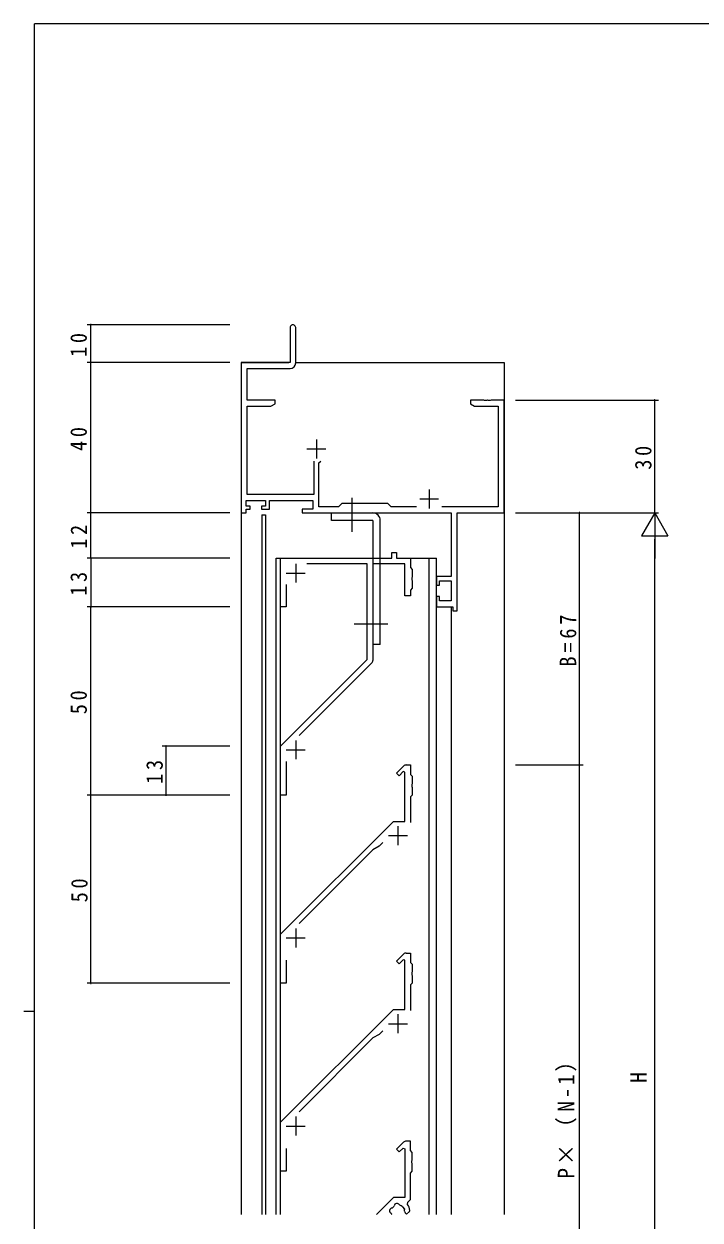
# Model space of a CAD drawing. Units: millimetres on the paper. Extents: x -420 to 373, y -297 to 267.
# Drawn here: x -420.5 to -240.6, y -53.6 to 264.4 of the extents above; entities that cross this region are included whole.
import ezdxf
from ezdxf.enums import TextEntityAlignment as Align

# ---------------------------------------------------------------- set-up
doc = ezdxf.new("R2010")
doc.units = ezdxf.units.MM
doc.linetypes.add('CHAIN2', pattern=[12, 9, -1, 1, -1])
for name, color, linetype, lineweight in [('0-1_YKK_ZWAK', 7, 'Continuous', 9), ('0-3_YKK_11', 7, 'Continuous', 9), ('0-4_YKK_12', 2, 'Continuous', 9), ('0-5_YKK_D', 6, 'Continuous', 9), ('0-7_YKK_13', 4, 'Continuous', 9)]:
    doc.layers.add(name, color=color, linetype=linetype, lineweight=lineweight)
doc.styles.add('ＭＳ ゴシック', font='')
doc.styles.get('ＭＳ ゴシック').set_extended_font_data('MS Gothic')

msp = doc.modelspace()

# ---------------------------------------------------------------- linework, layer by layer
at = {"layer": '0-1_YKK_ZWAK'}
for p, q in [((-417.7, -260.6), (-417.7, 264.4)), ((352.3, 264.4), (-417.7, 264.4)), ((-420.5, 1.9), (-417.7, 1.9))]:
    msp.add_line(p, q, dxfattribs=at)
at = {"layer": '0-3_YKK_11'}
for p, q in [((-349.7, 183.65), (-349.7, 174.4)), ((-348.2, 174.27), (-348.2, 183.65)), ((-362.7, 174.4), (-362.7, 134.4)), ((-349.7, 174.4), (-362.7, 174.4)), ((-361.07, 172.77), (-349.7, 172.77)), ((-361.07, 164.4), (-361.07, 172.77)), ((-353.7, 164.4), (-361.07, 164.4)), ((-361.07, 162.77), (-354.791, 162.77)), ((-361.07, 139.33), (-361.07, 162.77)), ((-354.791, 162.77), (-353.7, 163.4)), ((-353.7, 163.4), (-353.7, 164.4)), ((-301.7, 164.4), (-301.7, 163.4)), ((-298.158, 164.4), (-301.7, 164.4)), ((-301.7, 163.4), (-300.609, 162.77)), ((-300.609, 162.77), (-294.33, 162.77)), ((-297.975, 164.28), (-298.158, 164.4)), ((-297.425, 164.28), (-297.975, 164.28)), ((-297.242, 164.4), (-297.425, 164.28)), ((-297.158, 164.4), (-297.242, 164.4)), ((-296.975, 164.28), (-297.158, 164.4)), ((-296.425, 164.28), (-296.975, 164.28)), ((-296.242, 164.4), (-296.425, 164.28)), ((-292.7, 164.4), (-296.242, 164.4)), ((-294.33, 162.77), (-294.33, 136.03)), ((-292.7, 134.4), (-292.7, 164.4)), ((-342.7, 153.9), (-342.7, 148.9)), ((-345.2, 151.4), (-340.2, 151.4)), ((-343.35, 148.2), (-343.35, 139.33)), ((-342.05, 147.7), (-341.55, 148.2)), ((-342.05, 136.03), (-342.05, 147.7)), ((-312.7, 140.6), (-312.7, 135.6)), ((-361.4, 137.7), (-356.2, 137.7)), ((-361.4, 136.2), (-361.4, 137.7)), ((-343.35, 139.33), (-361.07, 139.33)), ((-356.2, 137.7), (-356.2, 136.2)), ((-355.2, 137.7), (-343.68, 137.7)), ((-355.2, 135.4), (-355.2, 137.7)), ((-343.68, 137.7), (-343.68, 135.4)), ((-335.9, 136.9), (-336.77, 136.03)), ((-323.7, 136.9), (-335.9, 136.9)), ((-322.83, 136.03), (-323.7, 136.9)), ((-315.2, 138.1), (-310.2, 138.1)), ((-362.7, 134.4), (-361.4, 134.4)), ((-360.3, 136.2), (-361.4, 136.2)), ((-361.4, 135.4), (-360.3, 135.4)), ((-361.4, 134.4), (-361.4, 135.4)), ((-360.3, 135.4), (-360.3, 136.2)), ((-357.3, 136.2), (-357.3, 135.4)), ((-356.2, 136.2), (-357.3, 136.2)), ((-357.3, 135.4), (-355.2, 135.4)), ((-346.5, 135.4), (-346.5, 134.4)), ((-343.68, 135.4), (-346.5, 135.4)), ((-346.5, 134.4), (-306.83, 134.4)), ((-336.77, 136.03), (-342.05, 136.03)), ((-316.05, 136.03), (-322.83, 136.03)), ((-294.33, 136.03), (-309.35, 136.03)), ((-306.83, 134.4), (-306.83, 117.5)), ((-305.2, 134.4), (-292.7, 134.4)), ((-305.2, 108.4), (-305.2, 134.4)), ((-352.2, 122.4), (-322.6, 122.4)), ((-352.2, 109.4), (-352.2, 122.4)), ((-348.2, 120.9), (-348.2, 115.9)), ((-329.2, 120.9), (-345.207, 120.9)), ((-329.2, 95.4), (-329.2, 120.9)), ((-327.7, 120.9), (-327.7, 95.193)), ((-319.2, 120.9), (-327.7, 120.9)), ((-322.6, 123.9), (-321.4, 123.9)), ((-322.6, 122.4), (-322.6, 123.9)), ((-321.4, 123.9), (-321.4, 122.4)), ((-321.4, 122.4), (-317.7, 122.4)), ((-319.2, 112.4), (-319.2, 120.9)), ((-317.7, 122.4), (-317.7, 119.9)), ((-350.7, 118.4), (-345.7, 118.4)), ((-317.7, 119.9), (-317.2, 119.4)), ((-317.2, 119.4), (-317.2, 117.358)), ((-350.7, 115.407), (-350.7, 109.4)), ((-317.2, 117.358), (-317.32, 117.175)), ((-317.32, 117.175), (-317.32, 116.625)), ((-317.32, 116.625), (-317.2, 116.442)), ((-317.2, 116.442), (-317.2, 114.4)), ((-310.7, 117.5), (-310.7, 115.2)), ((-306.83, 117.5), (-310.7, 117.5)), ((-310.7, 115.2), (-309.9, 115.2)), ((-309.9, 116.3), (-306.83, 116.3)), ((-309.9, 115.2), (-309.9, 116.3)), ((-306.83, 116.3), (-306.83, 111.03)), ((-317.7, 112.4), (-319.2, 112.4)), ((-317.2, 114.4), (-317.7, 113.9)), ((-317.7, 113.9), (-317.7, 112.4)), ((-310.7, 112.2), (-310.7, 109.4)), ((-309.9, 112.2), (-310.7, 112.2)), ((-309.9, 111.03), (-309.9, 112.2)), ((-350.7, 109.4), (-352.2, 109.4)), ((-310.7, 109.4), (-306.4, 109.4)), ((-306.83, 111.03), (-309.9, 111.03)), ((-306.4, 109.4), (-306.4, 108.4)), ((-306.4, 108.4), (-305.2, 108.4)), ((-352.2, 72.4), (-329.2, 95.4)), ((-327.993, 94.486), (-347.259, 75.22)), ((-348.2, 73.9), (-348.2, 68.9)), ((-352.2, 59.4), (-352.2, 72.4)), ((-350.7, 71.4), (-345.7, 71.4)), ((-350.7, 68.287), (-350.7, 59.4)), ((-321.354, 65.246), (-319.493, 67.107)), ((-318.786, 67.4), (-317.7, 67.4)), ((-317.7, 67.4), (-317.7, 64.9)), ((-320.646, 64.539), (-321.354, 65.246)), ((-319.57, 65.615), (-320.646, 64.539)), ((-319.2, 65.462), (-319.57, 65.615)), ((-319.2, 52.4), (-319.2, 65.462)), ((-317.7, 64.9), (-317.2, 64.4)), ((-317.2, 64.4), (-317.2, 62.358)), ((-317.2, 62.358), (-317.32, 62.175)), ((-317.32, 62.175), (-317.32, 61.625)), ((-317.32, 61.625), (-317.2, 61.442)), ((-317.2, 61.442), (-317.2, 59.4)), ((-350.7, 59.4), (-352.2, 59.4)), ((-317.2, 59.4), (-317.7, 58.9)), ((-317.7, 58.9), (-317.7, 52.107)), ((-352.2, 22.4), (-322.2, 52.4)), ((-322.2, 52.4), (-319.2, 52.4)), ((-321, 51.1), (-321, 46.1)), ((-323.5, 48.6), (-318.5, 48.6)), ((-327.673, 44.806), (-347.259, 25.22)), ((-326, 45.772), (-327.673, 44.806)), ((-325.031, 46.74), (-326, 45.772)), ((-352.2, 9.4), (-352.2, 22.4)), ((-348.2, 23.9), (-348.2, 18.9)), ((-350.7, 21.4), (-345.7, 21.4)), ((-321.354, 15.246), (-319.493, 17.107)), ((-318.786, 17.4), (-317.7, 17.4)), ((-317.7, 17.4), (-317.7, 14.9)), ((-350.7, 15.454), (-350.7, 9.4)), ((-320.646, 14.539), (-321.354, 15.246)), ((-319.57, 15.615), (-320.646, 14.539)), ((-319.2, 15.462), (-319.57, 15.615)), ((-319.2, 2.4), (-319.2, 15.462)), ((-317.7, 14.9), (-317.2, 14.4)), ((-317.2, 14.4), (-317.2, 12.358)), ((-317.2, 12.358), (-317.32, 12.175)), ((-317.32, 12.175), (-317.32, 11.625)), ((-317.32, 11.625), (-317.2, 11.442)), ((-317.2, 11.442), (-317.2, 9.4)), ((-350.7, 9.4), (-352.2, 9.4)), ((-317.2, 9.4), (-317.7, 8.9)), ((-317.7, 8.9), (-317.7, 2.107)), ((-352.2, -27.6), (-322.2, 2.4)), ((-322.2, 2.4), (-319.2, 2.4)), ((-321, 1.1), (-321, -3.9)), ((-323.5, -1.4), (-318.5, -1.4)), ((-327.673, -5.194), (-347.259, -24.78)), ((-326, -4.228), (-327.673, -5.194)), ((-325.031, -3.26), (-326, -4.228)), ((-352.2, -40.6), (-352.2, -27.6)), ((-350.7, -28.6), (-345.7, -28.6)), ((-348.2, -26.1), (-348.2, -31.1)), ((-350.7, -34.546), (-350.7, -40.6)), ((-319.493, -32.893), (-321.354, -34.754)), ((-321.354, -34.754), (-320.646, -35.461)), ((-320.646, -35.461), (-319.638, -34.452)), ((-319.638, -34.452), (-319.2, -34.633)), ((-319.2, -34.633), (-319.2, -47.6)), ((-317.7, -32.6), (-318.786, -32.6)), ((-317.7, -35.1), (-317.7, -32.6)), ((-317.2, -35.6), (-317.7, -35.1)), ((-317.32, -37.825), (-317.2, -37.642)), ((-317.32, -38.375), (-317.32, -37.825)), ((-317.2, -37.642), (-317.2, -35.6)), ((-350.7, -40.6), (-352.2, -40.6)), ((-317.7, -41.1), (-317.2, -40.6)), ((-317.7, -48.1), (-317.7, -41.1)), ((-317.2, -38.558), (-317.32, -38.375)), ((-317.2, -40.6), (-317.2, -38.558)), ((-322.2, -47.6), (-326.7, -52.1)), ((-319.2, -47.6), (-322.2, -47.6)), ((-322.572, -50.396), (-322.438, -50.318)), ((-322.082, -49.962), (-322.004, -49.827)), ((-320.594, -49.579), (-320.475, -49.678)), ((-319.874, -49.996), (-319.755, -50.04)), ((-319.755, -50.04), (-319.296, -50.695)), ((-319.296, -50.695), (-319.295, -50.822)), ((-318.452, -49.464), (-318.408, -48.808)), ((-318.408, -48.808), (-317.7, -48.1)), ((-322.722, -51.925), (-322.821, -51.806)), ((-319.2, -51.407), (-319.083, -51.691)), ((-319.083, -51.691), (-318.702, -52.072)), ((-318.702, -52.072), (-317.907, -51.277)), ((-317.907, -51.277), (-317.821, -51.03))]:
    msp.add_line(p, q, dxfattribs=at)
for centre, radius, start, end in [((-348.95, 183.65), 0.75, 359.99998, 180), ((-349.7, 174.27), 1.5, 270, 359.99998), ((-328.7, 95.193), 1, 315.00002, 0.00002), ((-318.786, 66.4), 1, 89.99997, 134.99997), ((-318.786, 16.4), 1, 89.99997, 134.99997), ((-318.786, -33.6), 1, 90, 135), ((-322.477, -51.14), 0.75, 97.29961, 242.70038), ((-321, -51.4), 1.8, 126.96925, 143.03073), ((-321.26, -49.923), 0.75, 27.29961, 172.70038), ((-321, -51.4), 1.8, 51.26019, 73.03073), ((-321, -51.4), 1.8, 359.79283, 18.73979), ((-321, -51.4), 3.2, 6.63348, 37.23355), ((-321, -51.4), 1.8, 196.96925, 202.88538)]:
    msp.add_arc(centre, radius, start, end, dxfattribs=at)
at = {"layer": '0-4_YKK_12'}
for p, q in [((-362.7, 174.4), (-350, 174.4)), ((-362.7, 174.4), (-362.7, -52.1)), ((-348.2, 174.4), (-292.7, 174.4)), ((-292.7, 174.4), (-292.7, -52.1)), ((-357.2, 133.9), (-356.2, 133.9)), ((-357.2, 133.9), (-357.2, -52.1)), ((-356.2, 133.9), (-356.2, -52.1)), ((-310.7, 134.4), (-306.8, 134.4)), ((-353.4, 122.4), (-322.9, 122.4)), ((-353.4, -52.1), (-353.4, 122.4)), ((-352.2, -52.1), (-352.2, 122.4)), ((-321.1, 122.4), (-310.7, 122.4)), ((-312.7, -52.1), (-312.7, 122.4)), ((-310.7, -52.1), (-310.7, 122.4)), ((-310.7, -52.1), (-310.7, 109.7)), ((-306.8, 109.4), (-306.8, -52.1))]:
    msp.add_line(p, q, dxfattribs=at)
at = {"layer": '0-5_YKK_D'}
for p, q in [((-365.7, 184.4), (-403.7, 184.4)), ((-402.7, 174.4), (-402.7, 184.4)), ((-365.7, 174.4), (-403.7, 174.4)), ((-365.7, 174.4), (-403.7, 174.4)), ((-402.7, 134.4), (-402.7, 174.4)), ((-289.7, 164.4), (-251.7, 164.4)), ((-252.7, 134.4), (-252.7, 164.4)), ((-365.7, 134.4), (-403.7, 134.4)), ((-365.7, 134.4), (-403.7, 134.4)), ((-402.7, 122.4), (-402.7, 134.4)), ((-289.7, 134.4), (-271.7, 134.4)), ((-289.7, 134.4), (-251.7, 134.4)), ((-289.7, 134.4), (-251.7, 134.4)), ((-272.7, 67.4), (-272.7, 134.4)), ((-252.7, 134.4), (-256.2, 128.338)), ((-252.7, 134.4), (-252.7, 122.276)), ((-252.7, 134.4), (-249.2, 128.338)), ((-256.2, 128.338), (-249.2, 128.338)), ((-252.7, -158.6), (-252.7, 127.4)), ((-365.7, 122.4), (-403.7, 122.4)), ((-365.7, 122.4), (-403.7, 122.4)), ((-402.7, 122.4), (-402.7, 109.4)), ((-365.7, 109.4), (-403.7, 109.4)), ((-365.7, 109.4), (-403.7, 109.4)), ((-402.7, 59.4), (-402.7, 109.4)), ((-365.7, 72.4), (-383.7, 72.4)), ((-382.7, 59.4), (-382.7, 72.4)), ((-289.7, 67.4), (-271.7, 67.4)), ((-289.7, 67.4), (-271.7, 67.4)), ((-272.7, -120.6), (-272.7, 67.4)), ((-365.7, 59.4), (-403.7, 59.4)), ((-365.7, 59.4), (-403.7, 59.4)), ((-402.7, 9.4), (-402.7, 59.4)), ((-365.7, 59.4), (-383.7, 59.4)), ((-365.7, 9.4), (-403.7, 9.4))]:
    msp.add_line(p, q, dxfattribs=at)
for centre, start, end in [((-402.7, 184.4), 90, 270), ((-402.7, 184.4), 270, 90), ((-402.7, 174.4), 90, 270), ((-402.7, 174.4), 90, 270), ((-402.7, 174.4), 270, 90), ((-402.7, 174.4), 270, 90), ((-252.7, 164.4), 90, 270), ((-252.7, 164.4), 270, 90), ((-402.7, 134.4), 90, 270), ((-402.7, 134.4), 90, 270), ((-402.7, 134.4), 270, 90), ((-402.7, 134.4), 270, 90), ((-272.7, 134.4), 90, 270), ((-272.7, 134.4), 270, 90), ((-402.7, 122.4), 90, 270), ((-402.7, 122.4), 90, 270), ((-402.7, 122.4), 270, 90), ((-402.7, 122.4), 270, 90), ((-402.7, 109.4), 90, 270), ((-402.7, 109.4), 90, 270), ((-402.7, 109.4), 270, 90), ((-402.7, 109.4), 270, 90), ((-382.7, 72.4), 90, 270), ((-382.7, 72.4), 270, 90), ((-272.7, 67.4), 90, 270), ((-272.7, 67.4), 90, 270), ((-272.7, 67.4), 270, 90), ((-272.7, 67.4), 270, 90), ((-402.7, 59.4), 90, 270), ((-402.7, 59.4), 90, 270), ((-402.7, 59.4), 270, 90), ((-402.7, 59.4), 270, 90), ((-382.7, 59.4), 90, 270), ((-382.7, 59.4), 270, 90), ((-402.7, 9.4), 90, 270), ((-402.7, 9.4), 270, 90)]:
    msp.add_arc(centre, 0.106, start, end, dxfattribs=at)
at = {"layer": '0-7_YKK_13', "linetype": 'CHAIN2'}
for p, q in [((-333.2, 129.4), (-333.2, 139.4)), ((-332.677, 104.9), (-322.723, 104.9))]:
    msp.add_line(p, q, dxfattribs=at)
at = {"layer": '0-7_YKK_13'}
for p, q in [((-338.7, 134.4), (-327.7, 134.4)), ((-338.7, 132.4), (-338.7, 134.4)), ((-327.7, 132.4), (-338.7, 132.4)), ((-327.7, 132.4), (-327.7, 99.4)), ((-325.7, 99.4), (-325.7, 132.4)), ((-325.7, 99.4), (-327.7, 99.4))]:
    msp.add_line(p, q, dxfattribs=at)
msp.add_arc((-327.7, 132.4), 2, 0, 90, dxfattribs=at)

# ---------------------------------------------------------------- texts
at = {"layer": '0-5_YKK_D', "color": 3, "style": 'ＭＳ ゴシック'}
msp.add_text('H', height=4.399, rotation=90, dxfattribs=at).set_placement((-253.5, -17.2), align=Align.BOTTOM_LEFT)
at = {"layer": '0-5_YKK_D', "color": 3, "char_height": 4.399, "attachment_point": 7, "rotation": 90, "style": 'ＭＳ ゴシック'}
for s, insert in [('\\T1.36;\\W0.9;10', (-403.7, 175.88)), ('\\T1.36;\\W0.9;40', (-403.7, 150.88)), ('\\T1.36;\\W0.9;30', (-253.5, 145.88)), ('\\T1.36;\\W0.9;12', (-403.7, 124.88)), ('\\T1.36;\\W0.9;13', (-403.7, 112.38)), ('\\T1.38;\\W0.9;B=67', (-273.5, 93.54)), ('\\T1.36;\\W0.9;50', (-403.7, 80.88)), ('\\T1.36;\\W0.9;13', (-383.5, 62.38)), ('\\T1.36;\\W0.9;50', (-403.5, 30.88)), ('\\T1.25;\\W0.95;P×（N-1）', (-273.5, -42.6))]:
    msp.add_mtext(s, dxfattribs=dict(at, insert=insert))

doc.saveas('drawing.dxf')
